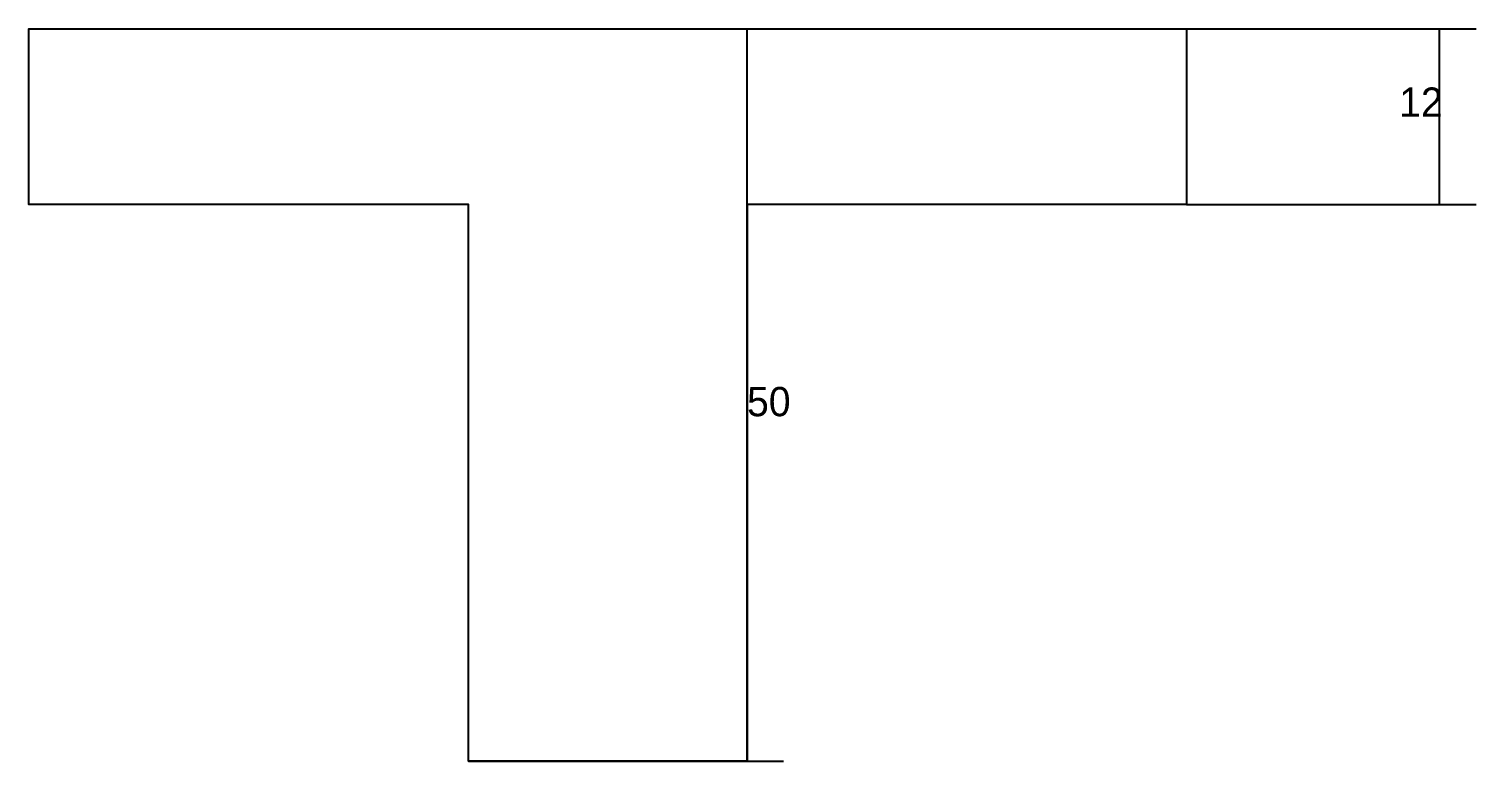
# Model space of a CAD drawing. Header units: metres. Extents: x 129294 to 131937, y 32678 to 33958.
# Drawn here: x 130832.6 to 131030.1, y 32678.1 to 32778.1 of the extents above; entities that cross this region are included whole.
import ezdxf

# ---------------------------------------------------------------- set-up
doc = ezdxf.new("R2010")
doc.units = ezdxf.units.M
for name, color, linetype in [('CONCRETO', 251, 'Continuous'), ('COTA', 241, 'Continuous'), ('Cota Seção (2x)', 4, 'Continuous')]:
    doc.layers.add(name, color=color, linetype=linetype)

msp = doc.modelspace()

# ---------------------------------------------------------------- linework, layer by layer
at = {"layer": 'CONCRETO'}
msp.add_lwpolyline([(130930.6, 32754.1), (130930.6, 32744.1), (130930.6, 32678.1), (130892.6, 32678.1), (130892.6, 32754.1), (130832.6, 32754.1), (130832.6, 32778.1), (130930.6, 32778.1), (130990.6, 32778.1), (130990.6, 32754.1)], close=True, dxfattribs=at)
at = {"layer": 'COTA'}
for p, q in [((130990.6, 32778.1), (131030.1, 32778.1)), ((131025.1, 32754.1), (131025.1, 32778.1)), ((130990.6, 32754.1), (131030.1, 32754.1))]:
    msp.add_line(p, q, dxfattribs=at)
at = {"layer": 'Cota Seção (2x)'}
for p, q in [((130892.6, 32778.1), (130935.6, 32778.1)), ((130930.6, 32678.1), (130930.6, 32778.1)), ((130892.6, 32678.1), (130935.6, 32678.1))]:
    msp.add_line(p, q, dxfattribs=at)

# ---------------------------------------------------------------- texts
at = {"layer": 'COTA'}
msp.add_text('12', height=4, dxfattribs=at).set_placement((131019.6, 32766.1))
at = {"layer": 'Cota Seção (2x)'}
msp.add_text('50', height=4, dxfattribs=at).set_placement((130930.6, 32725.2))

doc.saveas('drawing.dxf')
